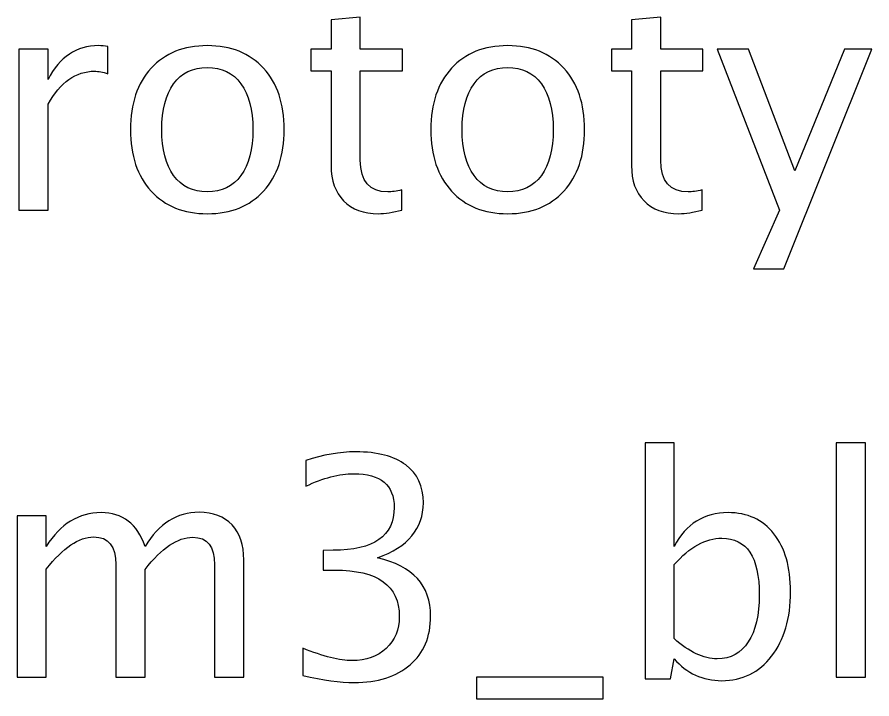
# Model space of a CAD drawing. Header units: centimetres. Extents: x -25.8 to 25.8, y -2.2 to 29.8.
# Drawn here: x 5.5 to 11.45, y 24.77 to 29.51 of the extents above; entities that cross this region are included whole.
import ezdxf

# ---------------------------------------------------------------- set-up
doc = ezdxf.new("R2010")
doc.units = ezdxf.units.CM
doc.header["$MEASUREMENT"] = 0
doc.layers.add('Layer 1', color=7, linetype='Continuous')

msp = doc.modelspace()

# ---------------------------------------------------------------- linework, layer by layer
at = {"layer": 'Layer 1'}
for points, knots in [([(8.17885, 28.17079), (8.11606, 28.15351), (8.06138, 28.14504), (8.01516, 28.14504), (8.01516, 28.14504), (7.91145, 28.14504), (7.83066, 28.17467), (7.7728, 28.23394), (7.7728, 28.23394), (7.71459, 28.29321), (7.68567, 28.3754), (7.68567, 28.48088), (7.68567, 28.48088), (7.68567, 28.48088), (7.68567, 29.13987), (7.68567, 29.13987), (7.68567, 29.13987), (7.68567, 29.13987), (7.54526, 29.13987), (7.54526, 29.13987), (7.54526, 29.13987), (7.54526, 29.13987), (7.54526, 29.29228), (7.54526, 29.29228), (7.54526, 29.29228), (7.54526, 29.29228), (7.68567, 29.29228), (7.68567, 29.29228), (7.68567, 29.29228), (7.68567, 29.29228), (7.68567, 29.49512), (7.68567, 29.49512), (7.68567, 29.49512), (7.68567, 29.49512), (7.88887, 29.51453), (7.88887, 29.51453), (7.88887, 29.51453), (7.88887, 29.51453), (7.88887, 29.29228), (7.88887, 29.29228), (7.88887, 29.29228), (7.88887, 29.29228), (8.18308, 29.29228), (8.18308, 29.29228), (8.18308, 29.29228), (8.18308, 29.29228), (8.18308, 29.13987), (8.18308, 29.13987), (8.18308, 29.13987), (8.18308, 29.13987), (7.88887, 29.13987), (7.88887, 29.13987), (7.88887, 29.13987), (7.88887, 29.13987), (7.88887, 28.51757), (7.88887, 28.51757), (7.88887, 28.51757), (7.88887, 28.37082), (7.95272, 28.29744), (8.08007, 28.29744), (8.08007, 28.29744), (8.10724, 28.29744), (8.14005, 28.30203), (8.17885, 28.31085), (8.17885, 28.31085), (8.17885, 28.31085), (8.17885, 28.17079), (8.17885, 28.17079)], [0, 0, 0, 0, 0.0555556, 0.0555556, 0.0555556, 0.0555556, 0.1111111, 0.1111111, 0.1111111, 0.1111111, 0.1666667, 0.1666667, 0.1666667, 0.1666667, 0.2222222, 0.2222222, 0.2222222, 0.2222222, 0.2777778, 0.2777778, 0.2777778, 0.2777778, 0.3333333, 0.3333333, 0.3333333, 0.3333333, 0.3888889, 0.3888889, 0.3888889, 0.3888889, 0.4444444, 0.4444444, 0.4444444, 0.4444444, 0.5, 0.5, 0.5, 0.5, 0.5555556, 0.5555556, 0.5555556, 0.5555556, 0.6111111, 0.6111111, 0.6111111, 0.6111111, 0.6666667, 0.6666667, 0.6666667, 0.6666667, 0.7222222, 0.7222222, 0.7222222, 0.7222222, 0.7777778, 0.7777778, 0.7777778, 0.7777778, 0.8333333, 0.8333333, 0.8333333, 0.8333333, 0.8888889, 0.8888889, 0.8888889, 0.8888889, 1, 1, 1, 1]), ([(10.27082, 28.17079), (10.20803, 28.15351), (10.15335, 28.14504), (10.10713, 28.14504), (10.10713, 28.14504), (10.00342, 28.14504), (9.92263, 28.17467), (9.86477, 28.23394), (9.86477, 28.23394), (9.80656, 28.29321), (9.77764, 28.3754), (9.77764, 28.48088), (9.77764, 28.48088), (9.77764, 28.48088), (9.77764, 29.13987), (9.77764, 29.13987), (9.77764, 29.13987), (9.77764, 29.13987), (9.63723, 29.13987), (9.63723, 29.13987), (9.63723, 29.13987), (9.63723, 29.13987), (9.63723, 29.29228), (9.63723, 29.29228), (9.63723, 29.29228), (9.63723, 29.29228), (9.77764, 29.29228), (9.77764, 29.29228), (9.77764, 29.29228), (9.77764, 29.29228), (9.77764, 29.49512), (9.77764, 29.49512), (9.77764, 29.49512), (9.77764, 29.49512), (9.98084, 29.51453), (9.98084, 29.51453), (9.98084, 29.51453), (9.98084, 29.51453), (9.98084, 29.29228), (9.98084, 29.29228), (9.98084, 29.29228), (9.98084, 29.29228), (10.27505, 29.29228), (10.27505, 29.29228), (10.27505, 29.29228), (10.27505, 29.29228), (10.27505, 29.13987), (10.27505, 29.13987), (10.27505, 29.13987), (10.27505, 29.13987), (9.98084, 29.13987), (9.98084, 29.13987), (9.98084, 29.13987), (9.98084, 29.13987), (9.98084, 28.51757), (9.98084, 28.51757), (9.98084, 28.51757), (9.98084, 28.37082), (10.04469, 28.29744), (10.17204, 28.29744), (10.17204, 28.29744), (10.19921, 28.29744), (10.23202, 28.30203), (10.27082, 28.31085), (10.27082, 28.31085), (10.27082, 28.31085), (10.27082, 28.17079), (10.27082, 28.17079)], [0, 0, 0, 0, 0.0555556, 0.0555556, 0.0555556, 0.0555556, 0.1111111, 0.1111111, 0.1111111, 0.1111111, 0.1666667, 0.1666667, 0.1666667, 0.1666667, 0.2222222, 0.2222222, 0.2222222, 0.2222222, 0.2777778, 0.2777778, 0.2777778, 0.2777778, 0.3333333, 0.3333333, 0.3333333, 0.3333333, 0.3888889, 0.3888889, 0.3888889, 0.3888889, 0.4444444, 0.4444444, 0.4444444, 0.4444444, 0.5, 0.5, 0.5, 0.5, 0.5555556, 0.5555556, 0.5555556, 0.5555556, 0.6111111, 0.6111111, 0.6111111, 0.6111111, 0.6666667, 0.6666667, 0.6666667, 0.6666667, 0.7222222, 0.7222222, 0.7222222, 0.7222222, 0.7777778, 0.7777778, 0.7777778, 0.7777778, 0.8333333, 0.8333333, 0.8333333, 0.8333333, 0.8888889, 0.8888889, 0.8888889, 0.8888889, 1, 1, 1, 1]), ([(5.51079, 28.17044), (5.51079, 28.17044), (5.51079, 29.29228), (5.51079, 29.29228), (5.51079, 29.29228), (5.51079, 29.29228), (5.71399, 29.29228), (5.71399, 29.29228), (5.71399, 29.29228), (5.71399, 29.29228), (5.71399, 29.08026), (5.71399, 29.08026), (5.71399, 29.08026), (5.79478, 29.23724), (5.9119, 29.31556), (6.06571, 29.31556), (6.06571, 29.31556), (6.08652, 29.31556), (6.1084, 29.31379), (6.13097, 29.31027), (6.13097, 29.31027), (6.13097, 29.31027), (6.13097, 29.12012), (6.13097, 29.12012), (6.13097, 29.12012), (6.0957, 29.13176), (6.06465, 29.13776), (6.03784, 29.13776), (6.03784, 29.13776), (5.90872, 29.13776), (5.80077, 29.06156), (5.71399, 28.90881), (5.71399, 28.90881), (5.71399, 28.90881), (5.71399, 28.17044), (5.71399, 28.17044), (5.71399, 28.17044), (5.71399, 28.17044), (5.51079, 28.17044), (5.51079, 28.17044)], [0, 0, 0, 0, 0.0909091, 0.0909091, 0.0909091, 0.0909091, 0.1818182, 0.1818182, 0.1818182, 0.1818182, 0.2727273, 0.2727273, 0.2727273, 0.2727273, 0.3636364, 0.3636364, 0.3636364, 0.3636364, 0.4545455, 0.4545455, 0.4545455, 0.4545455, 0.5454545, 0.5454545, 0.5454545, 0.5454545, 0.6363636, 0.6363636, 0.6363636, 0.6363636, 0.7272727, 0.7272727, 0.7272727, 0.7272727, 0.8181818, 0.8181818, 0.8181818, 0.8181818, 1, 1, 1, 1]), ([(6.82348, 28.14504), (6.65873, 28.14504), (6.5282, 28.1976), (6.43225, 28.30273), (6.43225, 28.30273), (6.33594, 28.40786), (6.28796, 28.55074), (6.28796, 28.731), (6.28796, 28.731), (6.28796, 28.91092), (6.33594, 29.05344), (6.43225, 29.15822), (6.43225, 29.15822), (6.5282, 29.26299), (6.65873, 29.31556), (6.82348, 29.31556), (6.82348, 29.31556), (6.98823, 29.31556), (7.11875, 29.26299), (7.21471, 29.15822), (7.21471, 29.15822), (7.31102, 29.05344), (7.359, 28.91092), (7.359, 28.731), (7.359, 28.731), (7.359, 28.55074), (7.31102, 28.40786), (7.21471, 28.30273), (7.21471, 28.30273), (7.11875, 28.1976), (6.98823, 28.14504), (6.82348, 28.14504)], [0, 0, 0, 0, 0.1111111, 0.1111111, 0.1111111, 0.1111111, 0.2222222, 0.2222222, 0.2222222, 0.2222222, 0.3333333, 0.3333333, 0.3333333, 0.3333333, 0.4444444, 0.4444444, 0.4444444, 0.4444444, 0.5555556, 0.5555556, 0.5555556, 0.5555556, 0.6666667, 0.6666667, 0.6666667, 0.6666667, 0.7777778, 0.7777778, 0.7777778, 0.7777778, 1, 1, 1, 1]), ([(8.91545, 28.14504), (8.7507, 28.14504), (8.62017, 28.1976), (8.52422, 28.30273), (8.52422, 28.30273), (8.42791, 28.40786), (8.37993, 28.55074), (8.37993, 28.731), (8.37993, 28.731), (8.37993, 28.91092), (8.42791, 29.05344), (8.52422, 29.15822), (8.52422, 29.15822), (8.62017, 29.26299), (8.7507, 29.31556), (8.91545, 29.31556), (8.91545, 29.31556), (9.0802, 29.31556), (9.21072, 29.26299), (9.30668, 29.15822), (9.30668, 29.15822), (9.40299, 29.05344), (9.45097, 28.91092), (9.45097, 28.731), (9.45097, 28.731), (9.45097, 28.55074), (9.40299, 28.40786), (9.30668, 28.30273), (9.30668, 28.30273), (9.21072, 28.1976), (9.0802, 28.14504), (8.91545, 28.14504)], [0, 0, 0, 0, 0.1111111, 0.1111111, 0.1111111, 0.1111111, 0.2222222, 0.2222222, 0.2222222, 0.2222222, 0.3333333, 0.3333333, 0.3333333, 0.3333333, 0.4444444, 0.4444444, 0.4444444, 0.4444444, 0.5555556, 0.5555556, 0.5555556, 0.5555556, 0.6666667, 0.6666667, 0.6666667, 0.6666667, 0.7777778, 0.7777778, 0.7777778, 0.7777778, 1, 1, 1, 1]), ([(10.62712, 27.76192), (10.62712, 27.76192), (10.80916, 28.16903), (10.80916, 28.16903), (10.80916, 28.16903), (10.80916, 28.16903), (10.37453, 29.29228), (10.37453, 29.29228), (10.37453, 29.29228), (10.37453, 29.29228), (10.59255, 29.29228), (10.59255, 29.29228), (10.59255, 29.29228), (10.59255, 29.29228), (10.9157, 28.44278), (10.9157, 28.44278), (10.9157, 28.44278), (10.9157, 28.44278), (11.26036, 29.29228), (11.26036, 29.29228), (11.26036, 29.29228), (11.26036, 29.29228), (11.45192, 29.29228), (11.45192, 29.29228), (11.45192, 29.29228), (11.45192, 29.29228), (10.83879, 27.76192), (10.83879, 27.76192), (10.83879, 27.76192), (10.83879, 27.76192), (10.62712, 27.76192), (10.62712, 27.76192)], [0, 0, 0, 0, 0.1111111, 0.1111111, 0.1111111, 0.1111111, 0.2222222, 0.2222222, 0.2222222, 0.2222222, 0.3333333, 0.3333333, 0.3333333, 0.3333333, 0.4444444, 0.4444444, 0.4444444, 0.4444444, 0.5555556, 0.5555556, 0.5555556, 0.5555556, 0.6666667, 0.6666667, 0.6666667, 0.6666667, 0.7777778, 0.7777778, 0.7777778, 0.7777778, 1, 1, 1, 1]), ([(6.82312, 28.29744), (6.92367, 28.29744), (7.00198, 28.33519), (7.05772, 28.41103), (7.05772, 28.41103), (7.11311, 28.48653), (7.14098, 28.59342), (7.14098, 28.731), (7.14098, 28.731), (7.14098, 28.86824), (7.11311, 28.97477), (7.05772, 29.05027), (7.05772, 29.05027), (7.00198, 29.12541), (6.92367, 29.16316), (6.82312, 29.16316), (6.82312, 29.16316), (6.72223, 29.16316), (6.64391, 29.12541), (6.58888, 29.05027), (6.58888, 29.05027), (6.53349, 28.97477), (6.50598, 28.86824), (6.50598, 28.731), (6.50598, 28.731), (6.50598, 28.59342), (6.53349, 28.48653), (6.58888, 28.41103), (6.58888, 28.41103), (6.64391, 28.33519), (6.72223, 28.29744), (6.82312, 28.29744)], [0, 0, 0, 0, 0.1111111, 0.1111111, 0.1111111, 0.1111111, 0.2222222, 0.2222222, 0.2222222, 0.2222222, 0.3333333, 0.3333333, 0.3333333, 0.3333333, 0.4444444, 0.4444444, 0.4444444, 0.4444444, 0.5555556, 0.5555556, 0.5555556, 0.5555556, 0.6666667, 0.6666667, 0.6666667, 0.6666667, 0.7777778, 0.7777778, 0.7777778, 0.7777778, 1, 1, 1, 1]), ([(8.91509, 28.29744), (9.01564, 28.29744), (9.09395, 28.33519), (9.14969, 28.41103), (9.14969, 28.41103), (9.20508, 28.48653), (9.23295, 28.59342), (9.23295, 28.731), (9.23295, 28.731), (9.23295, 28.86824), (9.20508, 28.97477), (9.14969, 29.05027), (9.14969, 29.05027), (9.09395, 29.12541), (9.01564, 29.16316), (8.91509, 29.16316), (8.91509, 29.16316), (8.8142, 29.16316), (8.73588, 29.12541), (8.68085, 29.05027), (8.68085, 29.05027), (8.62546, 28.97477), (8.59795, 28.86824), (8.59795, 28.731), (8.59795, 28.731), (8.59795, 28.59342), (8.62546, 28.48653), (8.68085, 28.41103), (8.68085, 28.41103), (8.73588, 28.33519), (8.8142, 28.29744), (8.91509, 28.29744)], [0, 0, 0, 0, 0.1111111, 0.1111111, 0.1111111, 0.1111111, 0.2222222, 0.2222222, 0.2222222, 0.2222222, 0.3333333, 0.3333333, 0.3333333, 0.3333333, 0.4444444, 0.4444444, 0.4444444, 0.4444444, 0.5555556, 0.5555556, 0.5555556, 0.5555556, 0.6666667, 0.6666667, 0.6666667, 0.6666667, 0.7777778, 0.7777778, 0.7777778, 0.7777778, 1, 1, 1, 1]), ([(9.87166, 24.90513), (9.87166, 24.90513), (9.87166, 26.54978), (9.87166, 26.54978), (9.87166, 26.54978), (9.87166, 26.54978), (10.07486, 26.54978), (10.07486, 26.54978), (10.07486, 26.54978), (10.07486, 26.54978), (10.07486, 25.82765), (10.07486, 25.82765), (10.07486, 25.82765), (10.15812, 25.98463), (10.28335, 26.06295), (10.45022, 26.06295), (10.45022, 26.06295), (10.58533, 26.06295), (10.69152, 26.01391), (10.76913, 25.91549), (10.76913, 25.91549), (10.84674, 25.81706), (10.88555, 25.68265), (10.88555, 25.51226), (10.88555, 25.51226), (10.88555, 25.3267), (10.84145, 25.17677), (10.75361, 25.06317), (10.75361, 25.06317), (10.66576, 24.94923), (10.55005, 24.89243), (10.40683, 24.89243), (10.40683, 24.89243), (10.27383, 24.89243), (10.16306, 24.94323), (10.07486, 25.04518), (10.07486, 25.04518), (10.07486, 25.04518), (10.05017, 24.90513), (10.05017, 24.90513), (10.05017, 24.90513), (10.05017, 24.90513), (9.87166, 24.90513), (9.87166, 24.90513)], [0, 0, 0, 0, 0.0833333, 0.0833333, 0.0833333, 0.0833333, 0.1666667, 0.1666667, 0.1666667, 0.1666667, 0.25, 0.25, 0.25, 0.25, 0.3333333, 0.3333333, 0.3333333, 0.3333333, 0.4166667, 0.4166667, 0.4166667, 0.4166667, 0.5, 0.5, 0.5, 0.5, 0.5833333, 0.5833333, 0.5833333, 0.5833333, 0.6666667, 0.6666667, 0.6666667, 0.6666667, 0.75, 0.75, 0.75, 0.75, 0.8333333, 0.8333333, 0.8333333, 0.8333333, 1, 1, 1, 1]), ([(11.20375, 24.91783), (11.20375, 24.91783), (11.20375, 26.54978), (11.20375, 26.54978), (11.20375, 26.54978), (11.20375, 26.54978), (11.40695, 26.54978), (11.40695, 26.54978), (11.40695, 26.54978), (11.40695, 26.54978), (11.40695, 24.91783), (11.40695, 24.91783), (11.40695, 24.91783), (11.40695, 24.91783), (11.20375, 24.91783), (11.20375, 24.91783)], [0, 0, 0, 0, 0.2, 0.2, 0.2, 0.2, 0.4, 0.4, 0.4, 0.4, 0.6, 0.6, 0.6, 0.6, 1, 1, 1, 1]), ([(7.48758, 24.92841), (7.48758, 24.92841), (7.48758, 25.11891), (7.48758, 25.11891), (7.48758, 25.11891), (7.63293, 25.06106), (7.74687, 25.03213), (7.83048, 25.03213), (7.83048, 25.03213), (7.92891, 25.03213), (8.00828, 25.06035), (8.06931, 25.11715), (8.06931, 25.11715), (8.13034, 25.17395), (8.16068, 25.24803), (8.16068, 25.33905), (8.16068, 25.33905), (8.16068, 25.55495), (8.0104, 25.6629), (7.70983, 25.6629), (7.70983, 25.6629), (7.70983, 25.6629), (7.6294, 25.6629), (7.6294, 25.6629), (7.6294, 25.6629), (7.6294, 25.6629), (7.6294, 25.79942), (7.6294, 25.79942), (7.6294, 25.79942), (7.6294, 25.79942), (7.70066, 25.80048), (7.70066, 25.80048), (7.70066, 25.80048), (7.98323, 25.80048), (8.1247, 25.89996), (8.1247, 26.09928), (8.1247, 26.09928), (8.1247, 26.25557), (8.03086, 26.33388), (7.84353, 26.33388), (7.84353, 26.33388), (7.74299, 26.33388), (7.63151, 26.30495), (7.50875, 26.2471), (7.50875, 26.2471), (7.50875, 26.2471), (7.50875, 26.4249), (7.50875, 26.4249), (7.50875, 26.4249), (7.62904, 26.46582), (7.74511, 26.48628), (7.85659, 26.48628), (7.85659, 26.48628), (8.00828, 26.48628), (8.12505, 26.45594), (8.20619, 26.39527), (8.20619, 26.39527), (8.28733, 26.33494), (8.3279, 26.2471), (8.3279, 26.13209), (8.3279, 26.13209), (8.3279, 25.95253), (8.22171, 25.82447), (8.00899, 25.74827), (8.00899, 25.74827), (8.25558, 25.69077), (8.3787, 25.55565), (8.3787, 25.34222), (8.3787, 25.34222), (8.3787, 25.19829), (8.33107, 25.08505), (8.23618, 25.00285), (8.23618, 25.00285), (8.14128, 24.92065), (8.01075, 24.87973), (7.84494, 24.87973), (7.84494, 24.87973), (7.7504, 24.87973), (7.63151, 24.89596), (7.48758, 24.92841)], [0, 0, 0, 0, 0.047619, 0.047619, 0.047619, 0.047619, 0.0952381, 0.0952381, 0.0952381, 0.0952381, 0.1428571, 0.1428571, 0.1428571, 0.1428571, 0.1904762, 0.1904762, 0.1904762, 0.1904762, 0.2380952, 0.2380952, 0.2380952, 0.2380952, 0.2857143, 0.2857143, 0.2857143, 0.2857143, 0.3333333, 0.3333333, 0.3333333, 0.3333333, 0.3809524, 0.3809524, 0.3809524, 0.3809524, 0.4285714, 0.4285714, 0.4285714, 0.4285714, 0.4761905, 0.4761905, 0.4761905, 0.4761905, 0.5238095, 0.5238095, 0.5238095, 0.5238095, 0.5714286, 0.5714286, 0.5714286, 0.5714286, 0.6190476, 0.6190476, 0.6190476, 0.6190476, 0.6666667, 0.6666667, 0.6666667, 0.6666667, 0.7142857, 0.7142857, 0.7142857, 0.7142857, 0.7619048, 0.7619048, 0.7619048, 0.7619048, 0.8095238, 0.8095238, 0.8095238, 0.8095238, 0.8571429, 0.8571429, 0.8571429, 0.8571429, 0.9047619, 0.9047619, 0.9047619, 0.9047619, 1, 1, 1, 1]), ([(5.49862, 24.91783), (5.49862, 24.91783), (5.49862, 26.03967), (5.49862, 26.03967), (5.49862, 26.03967), (5.49862, 26.03967), (5.70182, 26.03967), (5.70182, 26.03967), (5.70182, 26.03967), (5.70182, 26.03967), (5.70182, 25.82765), (5.70182, 25.82765), (5.70182, 25.82765), (5.80095, 25.98463), (5.92795, 26.06295), (6.08353, 26.06295), (6.08353, 26.06295), (6.23346, 26.06295), (6.33541, 25.98463), (6.38974, 25.82765), (6.38974, 25.82765), (6.48605, 25.98604), (6.61164, 26.06507), (6.7658, 26.06507), (6.7658, 26.06507), (6.86423, 26.06507), (6.94078, 26.03614), (6.99546, 25.97793), (6.99546, 25.97793), (7.05014, 25.91972), (7.07766, 25.83823), (7.07766, 25.73345), (7.07766, 25.73345), (7.07766, 25.73345), (7.07766, 24.91783), (7.07766, 24.91783), (7.07766, 24.91783), (7.07766, 24.91783), (6.87446, 24.91783), (6.87446, 24.91783), (6.87446, 24.91783), (6.87446, 24.91783), (6.87446, 25.69994), (6.87446, 25.69994), (6.87446, 25.69994), (6.87446, 25.82765), (6.82366, 25.8915), (6.72206, 25.8915), (6.72206, 25.8915), (6.61657, 25.8915), (6.5058, 25.81706), (6.38974, 25.66784), (6.38974, 25.66784), (6.38974, 25.66784), (6.38974, 24.91783), (6.38974, 24.91783), (6.38974, 24.91783), (6.38974, 24.91783), (6.18654, 24.91783), (6.18654, 24.91783), (6.18654, 24.91783), (6.18654, 24.91783), (6.18654, 25.70065), (6.18654, 25.70065), (6.18654, 25.70065), (6.18654, 25.82941), (6.13503, 25.89361), (6.03167, 25.89361), (6.03167, 25.89361), (5.92901, 25.89361), (5.81894, 25.81883), (5.70182, 25.6689), (5.70182, 25.6689), (5.70182, 25.6689), (5.70182, 24.91783), (5.70182, 24.91783), (5.70182, 24.91783), (5.70182, 24.91783), (5.49862, 24.91783), (5.49862, 24.91783)], [0, 0, 0, 0, 0.047619, 0.047619, 0.047619, 0.047619, 0.0952381, 0.0952381, 0.0952381, 0.0952381, 0.1428571, 0.1428571, 0.1428571, 0.1428571, 0.1904762, 0.1904762, 0.1904762, 0.1904762, 0.2380952, 0.2380952, 0.2380952, 0.2380952, 0.2857143, 0.2857143, 0.2857143, 0.2857143, 0.3333333, 0.3333333, 0.3333333, 0.3333333, 0.3809524, 0.3809524, 0.3809524, 0.3809524, 0.4285714, 0.4285714, 0.4285714, 0.4285714, 0.4761905, 0.4761905, 0.4761905, 0.4761905, 0.5238095, 0.5238095, 0.5238095, 0.5238095, 0.5714286, 0.5714286, 0.5714286, 0.5714286, 0.6190476, 0.6190476, 0.6190476, 0.6190476, 0.6666667, 0.6666667, 0.6666667, 0.6666667, 0.7142857, 0.7142857, 0.7142857, 0.7142857, 0.7619048, 0.7619048, 0.7619048, 0.7619048, 0.8095238, 0.8095238, 0.8095238, 0.8095238, 0.8571429, 0.8571429, 0.8571429, 0.8571429, 0.9047619, 0.9047619, 0.9047619, 0.9047619, 1, 1, 1, 1]), ([(10.07486, 25.18524), (10.17964, 25.09175), (10.27947, 25.04483), (10.37437, 25.04483), (10.37437, 25.04483), (10.46786, 25.04483), (10.54018, 25.08399), (10.59098, 25.16195), (10.59098, 25.16195), (10.64213, 25.23992), (10.66753, 25.34963), (10.66753, 25.49145), (10.66753, 25.49145), (10.66753, 25.75391), (10.58074, 25.88515), (10.40718, 25.88515), (10.40718, 25.88515), (10.29358, 25.88515), (10.18281, 25.82376), (10.07486, 25.70065), (10.07486, 25.70065), (10.07486, 25.70065), (10.07486, 25.18524), (10.07486, 25.18524)], [0, 0, 0, 0, 0.1428571, 0.1428571, 0.1428571, 0.1428571, 0.2857143, 0.2857143, 0.2857143, 0.2857143, 0.4285714, 0.4285714, 0.4285714, 0.4285714, 0.5714286, 0.5714286, 0.5714286, 0.5714286, 0.7142857, 0.7142857, 0.7142857, 0.7142857, 1, 1, 1, 1]), ([(8.69902, 24.76543), (8.69902, 24.76543), (8.69902, 24.91783), (8.69902, 24.91783), (8.69902, 24.91783), (8.69902, 24.91783), (9.57955, 24.91783), (9.57955, 24.91783), (9.57955, 24.91783), (9.57955, 24.91783), (9.57955, 24.76543), (9.57955, 24.76543), (9.57955, 24.76543), (9.57955, 24.76543), (8.69902, 24.76543), (8.69902, 24.76543)], [0, 0, 0, 0, 0.2, 0.2, 0.2, 0.2, 0.4, 0.4, 0.4, 0.4, 0.6, 0.6, 0.6, 0.6, 1, 1, 1, 1])]:
    msp.add_open_spline(points, degree=3, knots=knots, dxfattribs=at)

doc.saveas('drawing.dxf')
